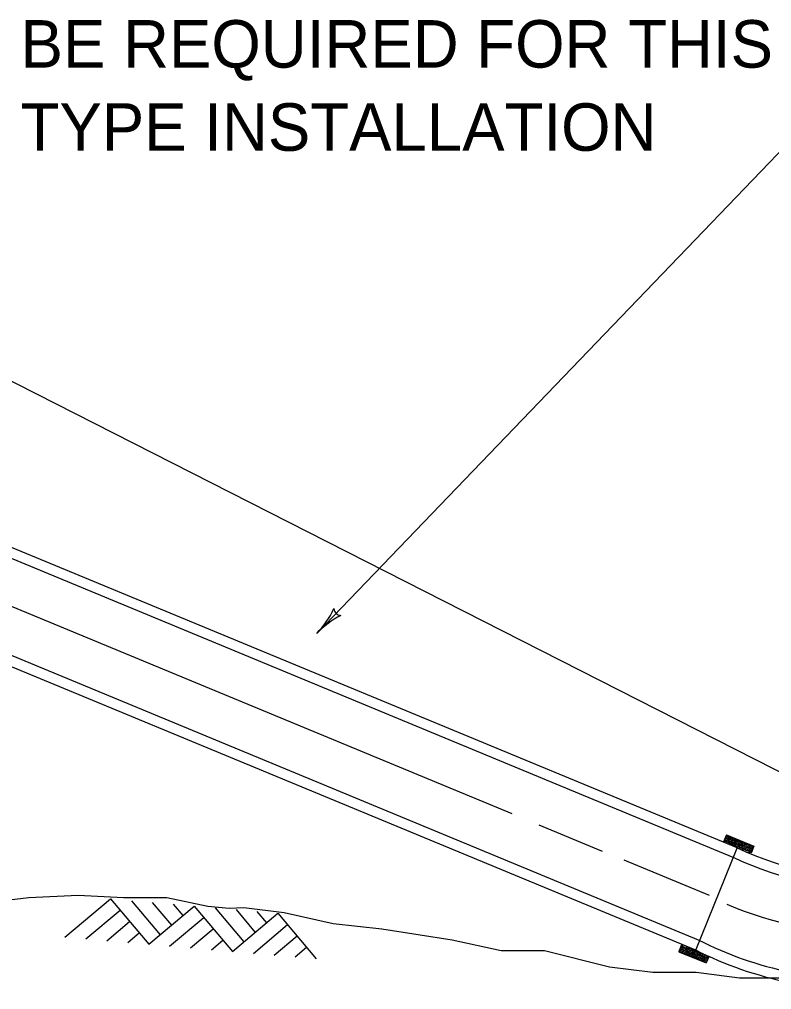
# Model space of a CAD drawing. Extents: x 1000 to 1036.3, y 1000 to 1022.
# Drawn here: x 1027.192 to 1030.356, y 1007.777 to 1011.86 of the extents above; entities that cross this region are included whole.
import ezdxf

# ---------------------------------------------------------------- set-up
doc = ezdxf.new("R2010")
doc.units = 0
doc.layers.add('Level 1', color=7, linetype='Continuous')

msp = doc.modelspace()

# ---------------------------------------------------------------- linework, layer by layer
at = {"layer": 'Level 1'}
for p, q in [((1031.0358, 1008.3637), (1024.6427, 1011.6173)), ((1030.4877, 1011.405), (1028.4427, 1009.2757)), ((1025.6731, 1010.2535), (1030.2098, 1008.3745)), ((1025.6562, 1010.2132), (1030.193, 1008.3342)), ((1025.5105, 1009.8656), (1030.0473, 1007.9865)), ((1025.4937, 1009.8253), (1030.0364, 1007.9438)), ((1026.907, 1009.4937), (1029.2632, 1008.5177)), ((1029.377, 1008.4707), (1029.644, 1008.3601)), ((1030.1657, 1008.4277), (1030.1539, 1008.3987)), ((1030.1657, 1008.4277), (1030.2812, 1008.3807)), ((1030.2117, 1008.3753), (1030.0353, 1007.9412)), ((1030.2812, 1008.3807), (1030.2695, 1008.3518)), ((1029.7346, 1008.3226), (1030.0941, 1008.1737)), ((1027.3835, 1007.9977), (1027.5747, 1008.1587)), ((1027.5747, 1008.1587), (1027.7357, 1007.9675)), ((1027.6629, 1008.1512), (1027.7837, 1008.0077)), ((1027.7508, 1008.1437), (1027.8314, 1008.0479)), ((1027.4716, 1007.9901), (1027.6149, 1008.1109)), ((1027.7357, 1007.9675), (1027.9271, 1008.1286)), ((1027.8388, 1008.136), (1027.8792, 1008.0882)), ((1027.9271, 1008.1286), (1028.0882, 1007.9372)), ((1028.0152, 1008.1208), (1028.1359, 1007.9774)), ((1028.1032, 1008.1134), (1028.1837, 1008.0177)), ((1028.1912, 1008.1058), (1028.2314, 1008.058)), ((1027.5596, 1007.9826), (1027.6552, 1008.0632)), ((1027.8238, 1007.9598), (1027.9673, 1008.0807)), ((1028.0882, 1007.9372), (1028.2793, 1008.0983)), ((1028.2793, 1008.0983), (1028.4402, 1007.9071)), ((1027.9118, 1007.9524), (1028.0075, 1008.0329)), ((1028.1761, 1007.9296), (1028.3196, 1008.0504)), ((1027.6477, 1007.9749), (1027.6954, 1008.0152)), ((1027.9999, 1007.9447), (1028.0478, 1007.9851)), ((1028.2641, 1007.9222), (1028.3598, 1008.0027)), ((1028.3522, 1007.9144), (1028.4001, 1007.9549)), ((1029.9776, 1007.9647), (1029.9659, 1007.9359)), ((1029.9659, 1007.9359), (1030.0814, 1007.889)), ((1030.0931, 1007.9178), (1030.0814, 1007.889))]:
    msp.add_line(p, q, dxfattribs=at)
for points in [[(1024.2735, 1008.1648), (1024.4458, 1008.2012), (1024.6273, 1008.2102), (1024.8177, 1008.183), (1024.9993, 1008.1467), (1025.1716, 1008.1104), (1025.3439, 1008.065), (1025.5163, 1008.0287), (1025.6978, 1007.9924), (1025.9155, 1007.9924), (1026.1151, 1008.0106), (1026.2874, 1008.0468), (1026.4597, 1008.0832), (1026.6412, 1008.1013), (1026.8227, 1008.1285), (1027.0041, 1008.1376), (1027.2309, 1008.1648), (1027.4395, 1008.1739), (1027.6301, 1008.1648), (1027.8115, 1008.1648), (1027.9838, 1008.1285), (1028.0746, 1008.1195), (1028.1362, 1008.1222), (1028.1361, 1008.1221)], [(1028.1362, 1008.1222), (1028.3061, 1008.101), (1028.5113, 1008.0553)], [(1028.5113, 1008.0553), (1028.7165, 1008.0326), (1029.0128, 1007.9869), (1029.218, 1007.9413), (1029.4004, 1007.9413), (1029.674, 1007.8729), (1029.8564, 1007.8501), (1030.0387, 1007.8501), (1030.2212, 1007.8272), (1030.4035, 1007.8272), (1030.6771, 1007.8045), (1030.8595, 1007.7817), (1030.9279, 1007.7817)]]:
    msp.add_lwpolyline(points, dxfattribs=at)
for centre in [(1030.1582, 1008.4009), (1030.1623, 1008.4065), (1030.1637, 1008.4043), (1030.1641, 1008.3992), (1030.1641, 1008.4168), (1030.1645, 1008.4118), (1030.167, 1008.4021), (1030.1672, 1008.4065), (1030.1675, 1008.4146), (1030.1676, 1008.4191), (1030.1699, 1008.4043), (1030.1704, 1008.4169), (1030.1713, 1008.401), (1030.1716, 1008.3973), (1030.1717, 1008.4136), (1030.172, 1008.4099), (1030.1725, 1008.4224), (1030.1755, 1008.3976), (1030.1758, 1008.3909), (1030.1759, 1008.4102), (1030.1763, 1008.4035), (1030.1762, 1008.3937), (1030.1767, 1008.4063), (1030.1767, 1008.4161), (1030.1771, 1008.4189), (1030.1794, 1008.3994), (1030.1798, 1008.412), (1030.1801, 1008.3953), (1030.1806, 1008.4079), (1030.181, 1008.4205), (1030.1811, 1008.3904), (1030.1816, 1008.403), (1030.1821, 1008.4156), (1030.184, 1008.3989), (1030.1843, 1008.3952), (1030.1844, 1008.4115), (1030.1847, 1008.4078), (1030.186, 1008.3897), (1030.1865, 1008.4022), (1030.1869, 1008.4148), (1030.1886, 1008.3987), (1030.189, 1008.4113), (1030.1892, 1008.3915), (1030.1894, 1008.3931), (1030.1897, 1008.4041), (1030.1899, 1008.4056), (1030.1901, 1008.4166), (1030.1909, 1008.3935), (1030.1913, 1008.406), (1030.1918, 1008.3985), (1030.1923, 1008.4111), (1030.1927, 1008.3902), (1030.1931, 1008.4027), (1030.1936, 1008.4153), (1030.1966, 1008.3927), (1030.1971, 1008.4052), (1030.1974, 1008.3974), (1030.1979, 1008.41), (1030.1979, 1008.391), (1030.1984, 1008.4036), (1030.2013, 1008.3993), (1030.2018, 1008.4119), (1030.2018, 1008.3957), (1030.2023, 1008.4083), (1030.205, 1008.3924), (1030.2054, 1008.4049), (1030.2064, 1008.3901), (1030.2068, 1008.4027), (1030.2072, 1008.3976), (1030.2097, 1008.3879), (1030.2099, 1008.3923), (1030.2102, 1008.4005), (1030.2103, 1008.4049), (1030.2126, 1008.3902), (1030.2131, 1008.4028), (1030.2144, 1008.3994), (1030.2147, 1008.3957), (1030.2186, 1008.396), (1030.219, 1008.3894), (1030.2194, 1008.4019), (1030.2194, 1008.3921), (1030.2198, 1008.4047), (1030.2226, 1008.3978), (1030.2233, 1008.3938), (1030.2243, 1008.3889), (1030.2248, 1008.4014), (1030.2271, 1008.3973), (1030.2275, 1008.3936), (1030.2292, 1008.3881), (1030.2296, 1008.4007), (1030.2317, 1008.3972), (1030.2324, 1008.3899), (1030.2326, 1008.3915), (1030.234, 1008.3919), (1030.235, 1008.3969), (1030.2359, 1008.3886), (1030.2398, 1008.3911), (1030.2406, 1008.3958), (1030.2411, 1008.3894), (1030.245, 1008.3942), (1030.2481, 1008.3908), (1030.2495, 1008.3885), (1030.253, 1008.3907), (1030.2558, 1008.3886), (1030.1881, 1008.3862), (1030.1913, 1008.3859), (1030.197, 1008.3848), (1030.2009, 1008.3867), (1030.2013, 1008.3832), (1030.2045, 1008.3798), (1030.2068, 1008.385), (1030.2094, 1008.3797), (1030.2122, 1008.3776), (1030.214, 1008.3869), (1030.2143, 1008.3831), (1030.2182, 1008.3834), (1030.2185, 1008.3768), (1030.2189, 1008.3795), (1030.2216, 1008.3726), (1030.2221, 1008.3852), (1030.2228, 1008.3812), (1030.2238, 1008.3763), (1030.2262, 1008.3722), (1030.2267, 1008.3848), (1030.227, 1008.381), (1030.2287, 1008.3755), (1030.2308, 1008.372), (1030.2313, 1008.3846), (1030.2319, 1008.3773), (1030.2321, 1008.3789), (1030.2336, 1008.3793), (1030.2341, 1008.3717), (1030.2345, 1008.3843), (1030.2354, 1008.376), (1030.2389, 1008.3659), (1030.2394, 1008.3785), (1030.2397, 1008.3706), (1030.2401, 1008.3832), (1030.2406, 1008.3769), (1030.2436, 1008.3726), (1030.2441, 1008.3852), (1030.2441, 1008.369), (1030.2445, 1008.3816), (1030.2472, 1008.3656), (1030.2477, 1008.3782), (1030.2486, 1008.3634), (1030.2491, 1008.376), (1030.2495, 1008.3709), (1030.2499, 1008.3835), (1030.252, 1008.3612), (1030.2521, 1008.3656), (1030.2524, 1008.3737), (1030.2526, 1008.3782), (1030.2529, 1008.3863), (1030.2549, 1008.3634), (1030.2553, 1008.376), (1030.2562, 1008.3601), (1030.2567, 1008.3727), (1030.257, 1008.369), (1030.2572, 1008.3853), (1030.2575, 1008.3815), (1030.2604, 1008.3567), (1030.2609, 1008.3693), (1030.2612, 1008.3626), (1030.2613, 1008.3819), (1030.2616, 1008.3654), (1030.2617, 1008.3752), (1030.2621, 1008.378), (1030.2643, 1008.3585), (1030.2648, 1008.3711), (1030.2651, 1008.3544), (1030.2653, 1008.3836), (1030.2655, 1008.367), (1030.266, 1008.3796), (1030.2666, 1008.3621), (1030.267, 1008.3747), (1030.2689, 1008.358), (1030.2692, 1008.3543), (1030.2694, 1008.3706), (1030.2697, 1008.3669), (1030.2699, 1008.3832), (1030.2702, 1008.3794), (1030.2714, 1008.3614), (1030.2719, 1008.3739), (1030.274, 1008.3704), (1030.2751, 1008.3757), (1030.2753, 1008.3773), (1030.2768, 1008.3777), (1029.9718, 1007.9411), (1029.9758, 1007.9436), (1029.9762, 1007.9562), (1029.9765, 1007.9483), (1029.977, 1007.9609), (1029.977, 1007.942), (1029.9775, 1007.9546), (1029.9805, 1007.9503), (1029.9809, 1007.9467), (1029.9814, 1007.9593), (1029.9841, 1007.9433), (1029.9846, 1007.9559), (1029.9855, 1007.9411), (1029.986, 1007.9536), (1029.9864, 1007.9486), (1029.9888, 1007.9389), (1029.989, 1007.9433), (1029.9893, 1007.9514), (1029.9895, 1007.9559), (1029.9917, 1007.9411), (1029.9922, 1007.9537), (1029.9936, 1007.9504), (1029.9939, 1007.9467), (1029.9978, 1007.947), (1029.9981, 1007.9403), (1029.9986, 1007.9529), (1029.9985, 1007.9431), (1030.0017, 1007.9488), (1030.0024, 1007.9447), (1030.0034, 1007.9398), (1030.0039, 1007.9524), (1030.0063, 1007.9483), (1030.0066, 1007.9446), (1030.0083, 1007.939), (1030.0109, 1007.9481), (1030.0115, 1007.9409), (1030.0117, 1007.9424), (1030.0132, 1007.9428), (1030.0141, 1007.9479), (1030.015, 1007.9395), (1030.0189, 1007.942), (1030.0197, 1007.9468), (1030.0202, 1007.9404), (1030.0273, 1007.9417), (1030.0287, 1007.9395), (1030.0322, 1007.9417), (1030.0349, 1007.9396), (1029.9672, 1007.9371), (1029.9705, 1007.9369), (1029.9761, 1007.9358), (1029.98, 1007.9377), (1029.9805, 1007.9341), (1029.9836, 1007.9307), (1029.9859, 1007.936), (1029.9885, 1007.9307), (1029.9913, 1007.9286), (1029.9931, 1007.9378), (1029.9934, 1007.9341), (1029.9973, 1007.9344), (1029.9976, 1007.9277), (1029.998, 1007.9305), (1030.0008, 1007.9236), (1030.0012, 1007.9362), (1030.002, 1007.9321), (1030.003, 1007.9272), (1030.0054, 1007.9231), (1030.0058, 1007.9357), (1030.0061, 1007.932), (1030.0079, 1007.9265), (1030.01, 1007.923), (1030.0104, 1007.9355), (1030.011, 1007.9283), (1030.0112, 1007.9299), (1030.0127, 1007.9303), (1030.0132, 1007.9227), (1030.0136, 1007.9353), (1030.0145, 1007.927), (1030.018, 1007.9169), (1030.0185, 1007.9295), (1030.0188, 1007.9216), (1030.0193, 1007.9342), (1030.0193, 1007.9152), (1030.0198, 1007.9278), (1030.0227, 1007.9235), (1030.0232, 1007.9361), (1030.0232, 1007.92), (1030.0236, 1007.9325), (1030.0263, 1007.9166), (1030.0268, 1007.9291), (1030.0277, 1007.9143), (1030.0282, 1007.9269), (1030.0286, 1007.9218), (1030.0291, 1007.9344), (1030.0311, 1007.9121), (1030.0312, 1007.9165), (1030.0315, 1007.9247), (1030.0317, 1007.9291), (1030.032, 1007.9373), (1030.034, 1007.9144), (1030.0345, 1007.927), (1030.0354, 1007.9111), (1030.0358, 1007.9237), (1030.0361, 1007.9199), (1030.0363, 1007.9362), (1030.0366, 1007.9325), (1030.0395, 1007.9077), (1030.04, 1007.9202), (1030.0404, 1007.9136), (1030.0405, 1007.9328), (1030.0408, 1007.9163), (1030.0408, 1007.9262), (1030.0412, 1007.9289), (1030.0435, 1007.9094), (1030.0439, 1007.922), (1030.0442, 1007.9054), (1030.0444, 1007.9346), (1030.0447, 1007.918), (1030.0451, 1007.9306), (1030.0457, 1007.9131), (1030.0461, 1007.9257), (1030.0481, 1007.909), (1030.0484, 1007.9053), (1030.0485, 1007.9216), (1030.0488, 1007.9178), (1030.049, 1007.9341), (1030.0493, 1007.9304), (1030.0506, 1007.9123), (1030.051, 1007.9249), (1030.0527, 1007.9088), (1030.0531, 1007.9214), (1030.0533, 1007.9015), (1030.0535, 1007.9031), (1030.0538, 1007.9141), (1030.054, 1007.9157), (1030.0542, 1007.9267), (1030.0544, 1007.9283), (1030.055, 1007.9035), (1030.0554, 1007.9161), (1030.0559, 1007.9287), (1030.0559, 1007.9085), (1030.0564, 1007.9211), (1030.0568, 1007.9002), (1030.0572, 1007.9128), (1030.0577, 1007.9254), (1030.0607, 1007.9027), (1030.0612, 1007.9153), (1030.0615, 1007.9074), (1030.0617, 1007.9279), (1030.062, 1007.92), (1030.062, 1007.9011), (1030.0625, 1007.9137), (1030.0629, 1007.9262), (1030.0654, 1007.9094), (1030.0659, 1007.922), (1030.0659, 1007.9058), (1030.0664, 1007.9184), (1030.069, 1007.9024), (1030.0695, 1007.915), (1030.0705, 1007.9002), (1030.0709, 1007.9128), (1030.0713, 1007.9077), (1030.0714, 1007.9253), (1030.0718, 1007.9203), (1030.0738, 1007.898), (1030.074, 1007.9024), (1030.0743, 1007.9105), (1030.0744, 1007.915), (1030.0747, 1007.9231), (1030.0767, 1007.9002), (1030.0772, 1007.9128), (1030.0785, 1007.9095), (1030.0788, 1007.9058), (1030.079, 1007.9221), (1030.0793, 1007.9183), (1030.0827, 1007.9061), (1030.0831, 1007.8994), (1030.0832, 1007.9187), (1030.0835, 1007.9022), (1030.0835, 1007.912), (1030.0839, 1007.9148), (1030.0866, 1007.9079), (1030.0878, 1007.9164), (1030.0889, 1007.9115), (1030.065, 1007.8968), (1030.0709, 1007.8951), (1030.0781, 1007.8969), (1030.0784, 1007.8932), (1030.0823, 1007.8935)]:
    msp.add_circle(centre, 0.000723, dxfattribs=at)
for centre, radius, start, end in [((1028.1607, 1009.5465), 0.3909, 316.1574, 334.8262), ((1028.5457, 1009.3829), 0.0313, 184.932, 267.0487), ((1028.7246, 1009.0049), 0.3909, 117.5045, 136.1513), ((1028.1607, 1009.5465), 0.3909, 316.1452, 316.1574), ((1030.1542, 1008.399), 0.000723, 312.3371, 84.3427), ((1030.1586, 1008.3973), 0.000723, 300.5222, 195.2631), ((1030.1591, 1008.4099), 0.000723, 192.329, 123.5087), ((1030.1627, 1008.4191), 0.000723, 205.5059, 110.3318), ((1030.165, 1008.4244), 0.000723, 189.5957, 126.242), ((1030.1667, 1008.3939), 0.000723, 313.0469, 182.7385), ((1030.1679, 1008.4272), 0.000723, 193.9045, 301.8809), ((1030.1694, 1008.3918), 0.000723, 40.1817, 95.6037), ((1030.1764, 1008.4228), 0.000723, 110.192, 25.5934), ((1030.1852, 1008.4203), 0.000723, 208.8129, 286.9725), ((1030.1903, 1008.4182), 0.000723, 204.3285, 291.4569), ((1030.2077, 1008.4102), 0.000723, 126.2637, 9.5217), ((1030.2152, 1008.4083), 0.000723, 227.5766, 268.2088), ((1030.2621, 1008.3878), 0.000723, 91.773, 44.0123), ((1030.1835, 1008.3863), 0.000723, 8.7704, 127.015), ((1030.2059, 1008.3775), 0.000723, 345.9956, 149.7898), ((1030.7611, 1009.5206), 1.2714, 244.3719, 273.658), ((1030.2135, 1008.3743), 0.000723, 357.7611, 138.0243), ((1030.2331, 1008.3667), 0.000723, 327.9229, 167.8625), ((1030.2402, 1008.3643), 0.000723, 292.8608, 202.9245), ((1030.2565, 1008.3564), 0.000723, 39.4729, 96.3125), ((1030.2745, 1008.383), 0.000723, 120.0402, 15.7452), ((1030.2746, 1008.3632), 0.000723, 114.1189, 201.7188), ((1030.2748, 1008.3647), 0.000723, 77.2505, 238.5872), ((1030.2772, 1008.3702), 0.000723, 92.3488, 223.4889), ((1030.2777, 1008.3827), 0.000723, 204.5, 291.2854), ((1030.2786, 1008.3744), 0.000723, 63.3404, 252.4973), ((1030.7611, 1009.5206), 1.315, 244.4888, 273.5505), ((1030.7611, 1009.5206), 1.5059, 246.7988, 270.7873), ((1030.7356, 1009.3326), 1.5119, 242.9162, 274.1644), ((1029.9683, 1007.9424), 0.000723, 261.8225, 53.9104), ((1029.9685, 1007.944), 0.000723, 301.259, 14.4739), ((1029.97, 1007.9444), 0.000723, 187.8386, 127.8943), ((1029.9709, 1007.9494), 0.000723, 281.8393, 33.8936), ((1029.9809, 1007.9629), 0.000723, 114.4267, 21.3587), ((1029.9868, 1007.9612), 0.000723, 169.1232, 326.6621), ((1029.999, 1007.9557), 0.000723, 126.0577, 9.7277), ((1030.0088, 1007.9516), 0.000723, 121.6706, 14.1148), ((1030.0241, 1007.9451), 0.000723, 85.0369, 50.7484), ((1030.7346, 1009.3215), 1.5444, 243.1248, 274.126), ((1030.0413, 1007.9387), 0.000723, 146.6352, 349.1502), ((1029.985, 1007.9285), 0.000723, 309.8671, 185.9182), ((1029.9884, 1007.9263), 0.000723, 16.0999, 119.6855), ((1029.9926, 1007.9252), 0.000723, 322.1715, 173.6138), ((1030.0057, 1007.9194), 0.000723, 3.3723, 132.4131), ((1030.0108, 1007.9173), 0.000723, 6.6994, 129.086), ((1030.0123, 1007.9177), 0.000723, 286.2695, 209.5159), ((1030.0357, 1007.9074), 0.000723, 353.4777, 142.3077), ((1030.0536, 1007.934), 0.000723, 163.9512, 331.8342), ((1030.07, 1007.9276), 0.000723, 183.7337, 312.0517), ((1030.0871, 1007.9204), 0.000723, 170.7299, 325.0555), ((1030.0874, 1007.9038), 0.000723, 64.9987, 250.7342), ((1030.092, 1007.9162), 0.000723, 30.3438, 285.3891)]:
    msp.add_arc(centre, radius, start, end, dxfattribs=at)

# ---------------------------------------------------------------- texts
for s, p in [('BE REQUIRED FOR THIS', (1027.1967, 1011.6567)), ('TYPE INSTALLATION', (1027.1967, 1011.3067))]:
    msp.add_text(s, height=0.2, dxfattribs=at).set_placement(p)

doc.saveas('drawing.dxf')
